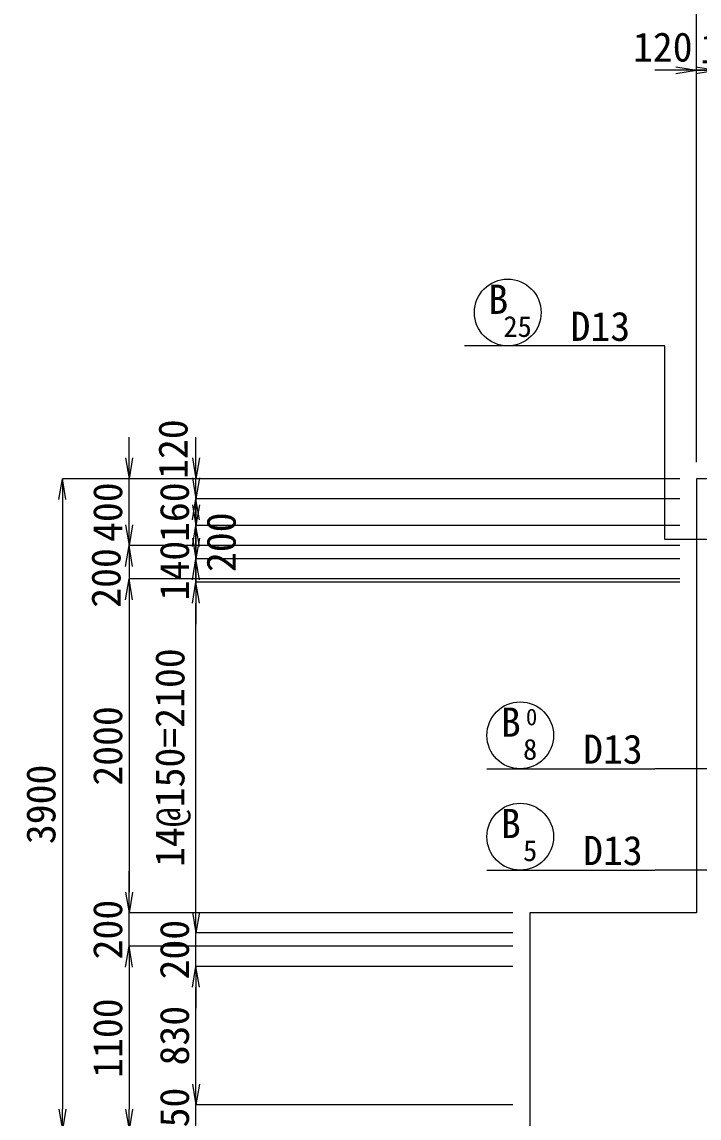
# Model space of a CAD drawing. Header units: millimetres. Extents: x 169470 to 758170, y -17820 to 11880.
# Drawn here: x 184494 to 188551, y -633 to 5932 of the extents above; entities that cross this region are included whole.
import ezdxf
from ezdxf.enums import TextEntityAlignment as Align

# ---------------------------------------------------------------- set-up
doc = ezdxf.new("R2010")
doc.units = ezdxf.units.MM
doc.header["$LTSCALE"] = 50
doc.header["$PDSIZE"] = 300
doc.layers.get('Defpoints').update_dxf_attribs({"color": 151})
for name, color, linetype, lineweight in [('D-BGD', 7, 'Continuous', 13), ('D-STR-DIM', 7, 'Continuous', 13), ('D-STR-HTXT', 7, 'Continuous', 13), ('D-STR-TXT', 7, 'Continuous', 13)]:
    doc.layers.add(name, color=color, linetype=linetype, lineweight=lineweight)
doc.styles.add('MS ゴシック', font='MS Gothic.ttf')
doc.styles.add('YOKO_GOTHIC', font='MS Gothic.ttf')
doc.dimstyles.new('DIM-50', dxfattribs={"dimscale": 50, "dimtxt": 3.5, "dimasz": 2.5, "dimexe": 0, "dimexo": 2, "dimgap": 0.8, "dimtad": 1, "dimdec": 0, "dimzin": 1, "dimdsep": 46, "dimtxsty": 'MS ゴシック', "dimblk": 'OPEN', "dimcen": 0.1, "dimclrd": 256, "dimclre": 256, "dimclrt": 256, "dimaunit": 1, "dimadec": 3, "dimazin": 0, "dimtfac": 1, "dimtdec": 0, "dimtix": 1, "dimtmove": 2, "dimatfit": 3, "dimldrblk": 'OPEN', "dimfxl": 1, "dimlwd": -1, "dimlwe": -1, "dimarcsym": 2})
doc.dimstyles.new('DIM-50-F', dxfattribs={"dimscale": 50, "dimtxt": 3.5, "dimasz": 2.5, "dimexe": 0, "dimexo": 2, "dimgap": 0.8, "dimtad": 1, "dimdec": 0, "dimzin": 0, "dimdsep": 46, "dimtxsty": 'MS ゴシック', "dimblk": 'OPEN', "dimcen": 0.1, "dimclrd": 256, "dimclre": 256, "dimclrt": 256, "dimaunit": 1, "dimadec": 4, "dimazin": 0, "dimtfac": 1, "dimtdec": 0, "dimtmove": 2, "dimatfit": 3, "dimldrblk": 'OPEN', "dimfxl": 1, "dimtolj": 1, "dimtzin": 0, "dimlwd": -1, "dimlwe": -1, "dimarcsym": 2})
doc.dimstyles.new('S50', dxfattribs={"dimscale": 50, "dimtxt": 3.5, "dimasz": 2, "dimexe": 1, "dimexo": 1, "dimgap": 1, "dimtad": 1, "dimdec": 0, "dimzin": 1, "dimdsep": 46, "dimtxsty": 'YOKO_GOTHIC', "dimblk": 'OPEN', "dimcen": 0, "dimclrd": 256, "dimclre": 256, "dimclrt": 256, "dimaunit": 1, "dimadec": 3, "dimazin": 0, "dimtfac": 1, "dimtdec": 0, "dimtix": 1, "dimtmove": 2, "dimatfit": 3, "dimldrblk": 'OPEN', "dimfxl": 1, "dimlwd": -1, "dimlwe": -1, "dimarcsym": 0})

# ---------------------------------------------------------------- blocks, each defined once
blk = doc.blocks.new('_Open')
at = {"color": 0, "linetype": 'ByBlock', "lineweight": -2}
for p, q in [((-1, 0.167), (0, 0)), ((-1, -0.167), (0, 0)), ((0, 0), (-1, 0))]:
    blk.add_line(p, q, dxfattribs=at)
blk = doc.blocks.new('*D1157')
at = {"layer": 'D-STR-DIM', "transparency": 16777216}
for p, q in [((188536.2, 3296.1), (188536.2, 6443.3)), ((188661.2, 6443.3), (191211.2, 6443.3)), ((191336.2, 3296.1), (191336.2, 6443.3))]:
    blk.add_line(p, q, dxfattribs=at)
at = {"layer": 'Defpoints', "color": 0, "transparency": 16777216}
for p in [(191336.2, 6443.3), (188536.2, 3196.1), (191336.2, 3196.1)]:
    blk.add_point(p, dxfattribs=at)
at = {"layer": 'D-STR-DIM', "transparency": 16777216, "xscale": 125, "yscale": 125, "zscale": 125, "rotation": 180}
blk.add_blockref('_Open', (188536.2, 6443.3), dxfattribs=at)
at = {"layer": 'D-STR-DIM', "transparency": 16777216, "xscale": 125, "yscale": 125, "zscale": 125}
blk.add_blockref('_Open', (191336.2, 6443.3), dxfattribs=at)
at = {"layer": 'D-STR-DIM', "transparency": 16777216, "insert": (189936.2, 6570.8), "char_height": 175, "attachment_point": 5, "style": 'MS ゴシック'}
blk.add_mtext('2800', dxfattribs=at)
blk = doc.blocks.new('*D1158')
at = {"layer": 'D-STR-DIM', "transparency": 16777216}
for p, q in [((188536.2, 3296.1), (188536.2, 6043.3)), ((188661.2, 6043.3), (189111.2, 6043.3)), ((189236.2, 3296.1), (189236.2, 6043.3))]:
    blk.add_line(p, q, dxfattribs=at)
at = {"layer": 'Defpoints', "color": 0, "transparency": 16777216}
for p in [(189236.2, 6043.3), (188536.2, 3196.1), (189236.2, 3196.1)]:
    blk.add_point(p, dxfattribs=at)
at = {"layer": 'D-STR-DIM', "transparency": 16777216, "xscale": 125, "yscale": 125, "zscale": 125, "rotation": 180}
blk.add_blockref('_Open', (188536.2, 6043.3), dxfattribs=at)
at = {"layer": 'D-STR-DIM', "transparency": 16777216, "xscale": 125, "yscale": 125, "zscale": 125}
blk.add_blockref('_Open', (189236.2, 6043.3), dxfattribs=at)
at = {"layer": 'D-STR-DIM', "transparency": 16777216, "insert": (188886.2, 6170.8), "char_height": 175, "attachment_point": 5, "style": 'MS ゴシック'}
blk.add_mtext('700', dxfattribs=at)
blk = doc.blocks.new('*D1163')
at = {"layer": 'D-STR-DIM', "transparency": 16777216}
for p, q in [((188436.2, 3196.1), (184736.2, 3196.1)), ((184736.2, 3071.1), (184736.2, -578.9)), ((187436.2, -703.9), (184736.2, -703.9))]:
    blk.add_line(p, q, dxfattribs=at)
at = {"layer": 'Defpoints', "color": 0, "transparency": 16777216}
for p in [(188536.2, 3196.1), (184736.2, -703.9), (187536.2, -703.9)]:
    blk.add_point(p, dxfattribs=at)
at = {"layer": 'D-STR-DIM', "transparency": 16777216, "xscale": 125, "yscale": 125, "zscale": 125}
for p, rotation in [((184736.2, 3196.1), 90), ((184736.2, -703.9), 270)]:
    blk.add_blockref('_Open', p, dxfattribs=dict(at, rotation=rotation))
at = {"layer": 'D-STR-DIM', "transparency": 16777216, "insert": (184608.7, 1246.1), "char_height": 175, "attachment_point": 5, "rotation": 90, "style": 'MS ゴシック'}
blk.add_mtext('3900', dxfattribs=at)
blk = doc.blocks.new('*D1164')
at = {"layer": 'D-STR-DIM', "transparency": 16777216}
for p, q in [((188436.2, 2596.1), (185136.2, 2596.1)), ((185136.2, 2471.1), (185136.2, 721.1)), ((187436.2, 596.1), (185136.2, 596.1))]:
    blk.add_line(p, q, dxfattribs=at)
at = {"layer": 'Defpoints', "color": 0, "transparency": 16777216}
for p in [(188536.2, 2596.1), (185136.2, 596.1), (187536.2, 596.1)]:
    blk.add_point(p, dxfattribs=at)
at = {"layer": 'D-STR-DIM', "transparency": 16777216, "xscale": 125, "yscale": 125, "zscale": 125}
for p, rotation in [((185136.2, 2596.1), 90), ((185136.2, 596.1), 270)]:
    blk.add_blockref('_Open', p, dxfattribs=dict(at, rotation=rotation))
at = {"layer": 'D-STR-DIM', "transparency": 16777216, "insert": (185008.7, 1596.1), "char_height": 175, "attachment_point": 5, "rotation": 90, "style": 'MS ゴシック'}
blk.add_mtext('2000', dxfattribs=at)
blk = doc.blocks.new('*D1165')
at = {"layer": 'D-STR-DIM', "transparency": 16777216}
for p, q in [((185136.2, 3321.1), (185136.2, 3446.1)), ((188436.2, 3196.1), (185136.2, 3196.1)), ((185136.2, 2796.1), (185136.2, 3196.1)), ((188436.2, 2796.1), (185136.2, 2796.1)), ((185136.2, 2671.1), (185136.2, 2546.1))]:
    blk.add_line(p, q, dxfattribs=at)
at = {"layer": 'Defpoints', "color": 0, "transparency": 16777216}
for p in [(185136.2, 3196.1), (188536.2, 3196.1), (188536.2, 2796.1)]:
    blk.add_point(p, dxfattribs=at)
at = {"layer": 'D-STR-DIM', "transparency": 16777216, "xscale": 125, "yscale": 125, "zscale": 125}
for p, rotation in [((185136.2, 3196.1), 270), ((185136.2, 2796.1), 90)]:
    blk.add_blockref('_Open', p, dxfattribs=dict(at, rotation=rotation))
at = {"layer": 'D-STR-DIM', "transparency": 16777216, "insert": (185008.7, 2996.1), "char_height": 175, "attachment_point": 5, "rotation": 90, "style": 'MS ゴシック'}
blk.add_mtext('400', dxfattribs=at)
blk = doc.blocks.new('*D1166')
at = {"layer": 'D-STR-DIM', "transparency": 16777216}
for p, q in [((187436.2, 396.1), (185136.2, 396.1)), ((185136.2, 271.1), (185136.2, -578.9)), ((187436.2, -703.9), (185136.2, -703.9))]:
    blk.add_line(p, q, dxfattribs=at)
at = {"layer": 'Defpoints', "color": 0, "transparency": 16777216}
for p in [(187536.2, 396.1), (185136.2, -703.9), (187536.2, -703.9)]:
    blk.add_point(p, dxfattribs=at)
at = {"layer": 'D-STR-DIM', "transparency": 16777216, "xscale": 125, "yscale": 125, "zscale": 125}
for p, rotation in [((185136.2, 396.1), 90), ((185136.2, -703.9), 270)]:
    blk.add_blockref('_Open', p, dxfattribs=dict(at, rotation=rotation))
at = {"layer": 'D-STR-DIM', "transparency": 16777216, "insert": (185008.7, -153.9), "char_height": 175, "attachment_point": 5, "rotation": 90, "style": 'MS ゴシック'}
blk.add_mtext('1100', dxfattribs=at)
blk = doc.blocks.new('*D1167')
at = {"layer": 'D-STR-DIM', "transparency": 16777216}
for p, q in [((185536.2, -428.9), (185536.2, -303.9)), ((187436.2, -553.9), (185536.2, -553.9)), ((185536.2, -703.9), (185536.2, -553.9)), ((187436.2, -703.9), (185536.2, -703.9)), ((185536.2, -828.9), (185536.2, -953.9))]:
    blk.add_line(p, q, dxfattribs=at)
at = {"layer": 'Defpoints', "color": 0, "transparency": 16777216}
for p in [(185536.2, -553.9), (187536.2, -553.9), (187536.2, -703.9)]:
    blk.add_point(p, dxfattribs=at)
at = {"layer": 'D-STR-DIM', "transparency": 16777216, "xscale": 125, "yscale": 125, "zscale": 125}
for p, rotation in [((185536.2, -553.9), 270), ((185536.2, -703.9), 90)]:
    blk.add_blockref('_Open', p, dxfattribs=dict(at, rotation=rotation))
at = {"layer": 'D-STR-DIM', "transparency": 16777216, "insert": (185408.7, -628.9), "char_height": 175, "attachment_point": 5, "rotation": 90, "style": 'MS ゴシック'}
blk.add_mtext('150', dxfattribs=at)
blk = doc.blocks.new('*D1168')
at = {"layer": 'D-STR-DIM', "transparency": 16777216}
for p, q in [((188436.2, 2576.1), (185536.2, 2576.1)), ((185536.2, 601.1), (185536.2, 2451.1)), ((187436.2, 476.1), (185536.2, 476.1))]:
    blk.add_line(p, q, dxfattribs=at)
at = {"layer": 'Defpoints', "color": 0, "transparency": 16777216}
for p in [(185536.2, 2576.1), (188536.2, 2576.1), (187536.2, 476.1)]:
    blk.add_point(p, dxfattribs=at)
at = {"layer": 'D-STR-DIM', "transparency": 16777216, "xscale": 125, "yscale": 125, "zscale": 125}
for p, rotation in [((185536.2, 2576.1), 90), ((185536.2, 476.1), 270)]:
    blk.add_blockref('_Open', p, dxfattribs=dict(at, rotation=rotation))
at = {"layer": 'D-STR-DIM', "transparency": 16777216, "insert": (185399.4, 1526.1), "char_height": 175, "attachment_point": 5, "rotation": 90, "style": 'MS ゴシック'}
blk.add_mtext('14@150=2100', dxfattribs=at)
blk = doc.blocks.new('*D1169')
at = {"layer": 'D-STR-DIM', "transparency": 16777216}
for p, q in [((185536.2, 2841.1), (185536.2, 2966.1)), ((188436.2, 2716.1), (185536.2, 2716.1)), ((185536.2, 2576.1), (185536.2, 2716.1)), ((188436.2, 2576.1), (185536.2, 2576.1)), ((185536.2, 2451.1), (185536.2, 2326.1))]:
    blk.add_line(p, q, dxfattribs=at)
at = {"layer": 'Defpoints', "color": 0, "transparency": 16777216}
for p in [(185536.2, 2716.1), (188536.2, 2716.1), (188536.2, 2576.1)]:
    blk.add_point(p, dxfattribs=at)
at = {"layer": 'D-STR-DIM', "transparency": 16777216, "xscale": 125, "yscale": 125, "zscale": 125}
for p, rotation in [((185536.2, 2716.1), 270), ((185536.2, 2576.1), 90)]:
    blk.add_blockref('_Open', p, dxfattribs=dict(at, rotation=rotation))
at = {"layer": 'D-STR-DIM', "transparency": 16777216, "insert": (185408.7, 2646.1), "char_height": 175, "attachment_point": 5, "rotation": 90, "style": 'MS ゴシック'}
blk.add_mtext('140', dxfattribs=at)
blk = doc.blocks.new('*D1170')
at = {"layer": 'D-STR-DIM', "transparency": 16777216}
for p, q in [((185536.2, 3321.1), (185536.2, 3446.1)), ((188436.2, 3196.1), (185536.2, 3196.1)), ((185536.2, 3076.1), (185536.2, 3196.1)), ((188436.2, 3076.1), (185536.2, 3076.1)), ((185536.2, 2951.1), (185536.2, 2826.1))]:
    blk.add_line(p, q, dxfattribs=at)
at = {"layer": 'Defpoints', "color": 0, "transparency": 16777216}
for p in [(185536.2, 3196.1), (188536.2, 3196.1), (188536.2, 3076.1)]:
    blk.add_point(p, dxfattribs=at)
at = {"layer": 'D-STR-DIM', "transparency": 16777216, "xscale": 125, "yscale": 125, "zscale": 125}
for p, rotation in [((185536.2, 3196.1), 270), ((185536.2, 3076.1), 90)]:
    blk.add_blockref('_Open', p, dxfattribs=dict(at, rotation=rotation))
at = {"layer": 'D-STR-DIM', "transparency": 16777216, "insert": (185400.2, 3373.7), "char_height": 175, "attachment_point": 5, "rotation": 90, "style": 'MS ゴシック'}
blk.add_mtext('120', dxfattribs=at)
blk = doc.blocks.new('*D1207')
at = {"layer": 'D-STR-DIM', "transparency": 16777216}
for p, q in [((185136.2, 2921.1), (185136.2, 3046.1)), ((188436.2, 2796.1), (185136.2, 2796.1)), ((185136.2, 2796.1), (185136.2, 2596.1)), ((188436.2, 2596.1), (185136.2, 2596.1)), ((185136.2, 2471.1), (185136.2, 2346.1))]:
    blk.add_line(p, q, dxfattribs=at)
at = {"layer": 'Defpoints', "color": 0, "transparency": 16777216}
for p in [(188536.2, 2796.1), (185136.2, 2596.1), (188536.2, 2596.1)]:
    blk.add_point(p, dxfattribs=at)
at = {"layer": 'D-STR-DIM', "transparency": 16777216, "xscale": 125, "yscale": 125, "zscale": 125}
for p, rotation in [((185136.2, 2796.1), 270), ((185136.2, 2596.1), 90)]:
    blk.add_blockref('_Open', p, dxfattribs=dict(at, rotation=rotation))
at = {"layer": 'D-STR-DIM', "transparency": 16777216, "insert": (184998.7, 2602.1), "char_height": 175, "attachment_point": 5, "rotation": 90, "style": 'MS ゴシック'}
blk.add_mtext('200', dxfattribs=at)
blk = doc.blocks.new('*D1208')
at = {"layer": 'D-STR-DIM', "transparency": 16777216}
for p, q in [((185136.2, 721.1), (185136.2, 846.1)), ((187436.2, 596.1), (185136.2, 596.1)), ((185136.2, 396.1), (185136.2, 596.1)), ((187436.2, 396.1), (185136.2, 396.1)), ((185136.2, 271.1), (185136.2, 146.1))]:
    blk.add_line(p, q, dxfattribs=at)
at = {"layer": 'Defpoints', "color": 0, "transparency": 16777216}
for p in [(185136.2, 596.1), (187536.2, 596.1), (187536.2, 396.1)]:
    blk.add_point(p, dxfattribs=at)
at = {"layer": 'D-STR-DIM', "transparency": 16777216, "xscale": 125, "yscale": 125, "zscale": 125}
for p, rotation in [((185136.2, 596.1), 270), ((185136.2, 396.1), 90)]:
    blk.add_blockref('_Open', p, dxfattribs=dict(at, rotation=rotation))
at = {"layer": 'D-STR-DIM', "transparency": 16777216, "insert": (185008.7, 496.1), "char_height": 175, "attachment_point": 5, "rotation": 90, "style": 'MS ゴシック'}
blk.add_mtext('200', dxfattribs=at)
blk = doc.blocks.new('*D1210')
at = {"layer": 'D-STR-DIM', "transparency": 16777216}
for p, q in [((187436.2, 276.1), (185536.2, 276.1)), ((185536.2, -428.9), (185536.2, 151.1)), ((187436.2, -553.9), (185536.2, -553.9))]:
    blk.add_line(p, q, dxfattribs=at)
at = {"layer": 'Defpoints', "color": 0, "transparency": 16777216}
for p in [(185536.2, 276.1), (187536.2, 276.1), (187536.2, -553.9)]:
    blk.add_point(p, dxfattribs=at)
at = {"layer": 'D-STR-DIM', "transparency": 16777216, "xscale": 125, "yscale": 125, "zscale": 125}
for p, rotation in [((185536.2, 276.1), 90), ((185536.2, -553.9), 270)]:
    blk.add_blockref('_Open', p, dxfattribs=dict(at, rotation=rotation))
at = {"layer": 'D-STR-DIM', "transparency": 16777216, "insert": (185408.7, -138.9), "char_height": 175, "attachment_point": 5, "rotation": 90, "style": 'MS ゴシック'}
blk.add_mtext('830', dxfattribs=at)
blk = doc.blocks.new('*D1211')
at = {"layer": 'D-STR-DIM', "transparency": 16777216}
for p, q in [((185536.2, 3041.1), (185536.2, 3166.1)), ((188436.2, 2916.1), (185536.2, 2916.1)), ((185536.2, 2716.1), (185536.2, 2916.1)), ((188436.2, 2716.1), (185536.2, 2716.1)), ((185536.2, 2591.1), (185536.2, 2466.1))]:
    blk.add_line(p, q, dxfattribs=at)
at = {"layer": 'Defpoints', "color": 0, "transparency": 16777216}
for p in [(185536.2, 2916.1), (188536.2, 2916.1), (188536.2, 2716.1)]:
    blk.add_point(p, dxfattribs=at)
at = {"layer": 'D-STR-DIM', "transparency": 16777216, "xscale": 125, "yscale": 125, "zscale": 125}
for p, rotation in [((185536.2, 2916.1), 270), ((185536.2, 2716.1), 90)]:
    blk.add_blockref('_Open', p, dxfattribs=dict(at, rotation=rotation))
at = {"layer": 'D-STR-DIM', "transparency": 16777216, "insert": (185688.7, 2816.1), "char_height": 175, "attachment_point": 5, "rotation": 90, "style": 'MS ゴシック'}
blk.add_mtext('200', dxfattribs=at)
blk = doc.blocks.new('*D1212')
at = {"layer": 'D-STR-DIM', "transparency": 16777216}
for p, q in [((185536.2, 3201.1), (185536.2, 3326.1)), ((188436.2, 3076.1), (185536.2, 3076.1)), ((185536.2, 2916.1), (185536.2, 3076.1)), ((188436.2, 2916.1), (185536.2, 2916.1)), ((185536.2, 2791.1), (185536.2, 2666.1))]:
    blk.add_line(p, q, dxfattribs=at)
at = {"layer": 'Defpoints', "color": 0, "transparency": 16777216}
for p in [(185536.2, 3076.1), (188536.2, 3076.1), (188536.2, 2916.1)]:
    blk.add_point(p, dxfattribs=at)
at = {"layer": 'D-STR-DIM', "transparency": 16777216, "xscale": 125, "yscale": 125, "zscale": 125}
for p, rotation in [((185536.2, 3076.1), 270), ((185536.2, 2916.1), 90)]:
    blk.add_blockref('_Open', p, dxfattribs=dict(at, rotation=rotation))
at = {"layer": 'D-STR-DIM', "transparency": 16777216, "insert": (185408.7, 2996.1), "char_height": 175, "attachment_point": 5, "rotation": 90, "style": 'MS ゴシック'}
blk.add_mtext('160', dxfattribs=at)
blk = doc.blocks.new('*D2543')
at = {"layer": 'D-STR-DIM', "transparency": 16777216}
for p, q in [((185536.2, 601.1), (185536.2, 726.1)), ((187436.2, 476.1), (185536.2, 476.1)), ((185536.2, 276.1), (185536.2, 476.1)), ((187436.2, 276.1), (185536.2, 276.1)), ((185536.2, 151.1), (185536.2, 26.1))]:
    blk.add_line(p, q, dxfattribs=at)
at = {"layer": 'Defpoints', "color": 0, "transparency": 16777216}
for p in [(185536.2, 476.1), (187536.2, 476.1), (187536.2, 276.1)]:
    blk.add_point(p, dxfattribs=at)
at = {"layer": 'D-STR-DIM', "transparency": 16777216, "xscale": 125, "yscale": 125, "zscale": 125}
for p, rotation in [((185536.2, 476.1), 270), ((185536.2, 276.1), 90)]:
    blk.add_blockref('_Open', p, dxfattribs=dict(at, rotation=rotation))
at = {"layer": 'D-STR-DIM', "transparency": 16777216, "insert": (185408.7, 376.1), "char_height": 175, "attachment_point": 5, "rotation": 90, "style": 'MS ゴシック'}
blk.add_mtext('200', dxfattribs=at)
blk = doc.blocks.new('*D2568')
at = {"layer": 'D-STR-DIM', "transparency": 16777216}
for p, q in [((188411.2, 5643.3), (188286.2, 5643.3)), ((188536.2, 3296.1), (188536.2, 5643.3)), ((188536.2, 5643.3), (188656.2, 5643.3)), ((188656.2, 3296.1), (188656.2, 5643.3)), ((188781.2, 5643.3), (188906.2, 5643.3))]:
    blk.add_line(p, q, dxfattribs=at)
at = {"layer": 'Defpoints', "color": 0, "transparency": 16777216}
for p in [(188656.2, 5643.3), (188536.2, 3196.1), (188656.2, 3196.1)]:
    blk.add_point(p, dxfattribs=at)
at = {"layer": 'D-STR-DIM', "transparency": 16777216, "xscale": 125, "yscale": 125, "zscale": 125}
blk.add_blockref('_Open', (188536.2, 5643.3), dxfattribs=at)
at = {"layer": 'D-STR-DIM', "transparency": 16777216, "xscale": 125, "yscale": 125, "zscale": 125, "rotation": 180}
blk.add_blockref('_Open', (188656.2, 5643.3), dxfattribs=at)
at = {"layer": 'D-STR-DIM', "transparency": 16777216, "insert": (188333.6, 5780.8), "char_height": 175, "attachment_point": 5, "style": 'MS ゴシック'}
blk.add_mtext('120', dxfattribs=at)
blk = doc.blocks.new('*D2569')
at = {"layer": 'D-STR-DIM', "transparency": 16777216}
for p, q in [((188531.2, 5643.3), (188406.2, 5643.3)), ((188656.2, 3296.1), (188656.2, 5643.3)), ((188656.2, 5643.3), (188816.2, 5643.3)), ((188816.2, 3296.1), (188816.2, 5643.3)), ((188941.2, 5643.3), (189066.2, 5643.3))]:
    blk.add_line(p, q, dxfattribs=at)
at = {"layer": 'Defpoints', "color": 0, "transparency": 16777216}
for p in [(188816.2, 5643.3), (188656.2, 3196.1), (188816.2, 3196.1)]:
    blk.add_point(p, dxfattribs=at)
at = {"layer": 'D-STR-DIM', "transparency": 16777216, "xscale": 125, "yscale": 125, "zscale": 125}
blk.add_blockref('_Open', (188656.2, 5643.3), dxfattribs=at)
at = {"layer": 'D-STR-DIM', "transparency": 16777216, "xscale": 125, "yscale": 125, "zscale": 125, "rotation": 180}
blk.add_blockref('_Open', (188816.2, 5643.3), dxfattribs=at)
at = {"layer": 'D-STR-DIM', "transparency": 16777216, "insert": (188736.2, 5770.8), "char_height": 175, "attachment_point": 5, "style": 'MS ゴシック'}
blk.add_mtext('160', dxfattribs=at)

msp = doc.modelspace()

# ---------------------------------------------------------------- linework, layer by layer
at = {"layer": 'D-BGD'}
for p, q in [((191336.21, 3196.06), (188536.21, 3196.06)), ((188536.21, 3196.06), (188536.21, 596.06)), ((188536.21, 596.06), (187536.21, 596.06)), ((187536.21, 596.06), (187536.21, -703.94))]:
    msp.add_line(p, q, dxfattribs=at)
at = {"layer": 'D-STR-HTXT'}
for p, q in [((188346.21, 3991.94), (187146.21, 3991.94)), ((188346.21, 2833.24), (188346.21, 3991.94)), ((187279.65, 1459.54), (188286.21, 1459.54)), ((188886.21, 1459.54), (188286.21, 1459.54)), ((187279.65, 852.59), (188286.21, 852.59))]:
    msp.add_line(p, q, dxfattribs=at)
at = {"layer": 'D-STR-HTXT', "color": 4}
for centre in [(187404.62, 4191.94), (187479.65, 1659.54)]:
    msp.add_circle(centre, 200, dxfattribs=at)
at = {"layer": 'D-STR-HTXT'}
msp.add_circle((187479.65, 1052.59), 200, dxfattribs=at)

# ---------------------------------------------------------------- texts
at = {"layer": 'D-STR-TXT', "color": 4, "style": 'YOKO_GOTHIC'}
for s, height, p in [('B', 175, (187348.35, 4183.63)), ('25', 125, (187464.01, 4045.82)), ('B', 175, (187423.38, 1651.22)), ('0', 100, (187547.77, 1719.73)), ('8', 125, (187539.04, 1513.42))]:
    msp.add_text(s, height=height, dxfattribs=at).set_placement(p, align=Align.CENTER)
msp.add_text('D13', height=175, dxfattribs=at).set_placement((187781.15, 4021.94))
at = {"layer": 'D-STR-TXT', "style": 'YOKO_GOTHIC'}
for p in [(187856.17, 1489.54), (187856.17, 882.59)]:
    msp.add_text('D13', height=175, dxfattribs=at).set_placement(p)
for s, height, p in [('B', 175, (187423.38, 1044.28)), ('5', 125, (187539.04, 906.47))]:
    msp.add_text(s, height=height, dxfattribs=at).set_placement(p, align=Align.CENTER)

# ---------------------------------------------------------------- dimensions: what is measured, and where the dimension line sits
at = {"layer": 'D-STR-DIM'}
for base, p1, p2, picture, middle in [((191336.21, 6443.26), (188536.21, 3196.06), (191336.21, 3196.06), '*D1157', (189936.21, 6570.76)), ((189236.21, 6043.26), (188536.21, 3196.06), (189236.21, 3196.06), '*D1158', (188886.21, 6170.76)), ((188816.21, 5643.26), (188656.21, 3196.06), (188816.21, 3196.06), '*D2569', (188736.21, 5770.76))]:
    dim = msp.add_linear_dim(base=base, p1=p1, p2=p2, dimstyle='DIM-50', dxfattribs=at)
    dim.commit()
    dim.dimension.update_dxf_attribs({"geometry": picture, "text_midpoint": middle})
dim = msp.add_linear_dim(base=(188656.21, 5643.26), p1=(188536.21, 3196.06), p2=(188656.21, 3196.06), dimstyle='DIM-50', dxfattribs=at)
dim.commit()
dim.dimension.update_dxf_attribs({"geometry": '*D2568', "text_midpoint": (188333.61, 5780.76), "dimtype": 160})
for base, p1, p2, picture, middle in [((185536.21, 3196.06), (188536.21, 3076.06), (188536.21, 3196.06), '*D1170', (185400.21, 3373.67)), ((185536.21, 2916.06), (188536.21, 2716.06), (188536.21, 2916.06), '*D1211', (185688.71, 2816.06)), ((185136.21, 2596.06), (188536.21, 2796.06), (188536.21, 2596.06), '*D1207', (184998.71, 2602.09))]:
    dim = msp.add_linear_dim(base=base, p1=p1, p2=p2, angle=90, dimstyle='DIM-50', dxfattribs=at)
    dim.commit()
    dim.dimension.update_dxf_attribs({"geometry": picture, "text_midpoint": middle, "dimtype": 160})
for base, p1, p2, picture, middle in [((185136.21, 3196.06), (188536.21, 2796.06), (188536.21, 3196.06), '*D1165', (185008.71, 2996.06)), ((185536.21, 3076.06), (188536.21, 2916.06), (188536.21, 3076.06), '*D1212', (185408.71, 2996.06)), ((184736.21, -703.94), (188536.21, 3196.06), (187536.21, -703.94), '*D1163', (184608.71, 1246.06)), ((185536.21, 2716.06), (188536.21, 2576.06), (188536.21, 2716.06), '*D1169', (185408.71, 2646.06)), ((185136.21, 596.06), (188536.21, 2596.06), (187536.21, 596.06), '*D1164', (185008.71, 1596.06)), ((185136.21, 596.06), (187536.21, 396.06), (187536.21, 596.06), '*D1208', (185008.71, 496.06)), ((185536.21, 476.06), (187536.21, 276.06), (187536.21, 476.06), '*D2543', (185408.71, 376.06)), ((185136.21, -703.94), (187536.21, 396.06), (187536.21, -703.94), '*D1166', (185008.71, -153.94)), ((185536.21, 276.06), (187536.21, -553.94), (187536.21, 276.06), '*D1210', (185408.71, -138.94)), ((185536.21, -553.94), (187536.21, -703.94), (187536.21, -553.94), '*D1167', (185408.71, -628.94))]:
    dim = msp.add_linear_dim(base=base, p1=p1, p2=p2, angle=90, dimstyle='DIM-50', dxfattribs=at)
    dim.commit()
    dim.dimension.update_dxf_attribs({"geometry": picture, "text_midpoint": middle})
dim = msp.add_linear_dim(base=(185536.21, 2576.06), p1=(187536.21, 476.06), p2=(188536.21, 2576.06), angle=90, text='14@150=<>', dimstyle='DIM-50', dxfattribs=at)
dim.commit()
dim.dimension.update_dxf_attribs({"geometry": '*D1168', "text_midpoint": (185399.39, 1526.06)})

# ---------------------------------------------------------------- leaders
at = {"layer": 'D-STR-HTXT'}
msp.add_leader([(190839.04, 2833.24), (188346.21, 2833.24)], dimstyle='DIM-50-F', override={"dimasz": 2, "dimtad": 0}, dxfattribs=at)
msp.add_leader([(189116.21, 852.59), (188286.21, 852.59)], dimstyle='S50', dxfattribs=at)

doc.saveas('drawing.dxf')
